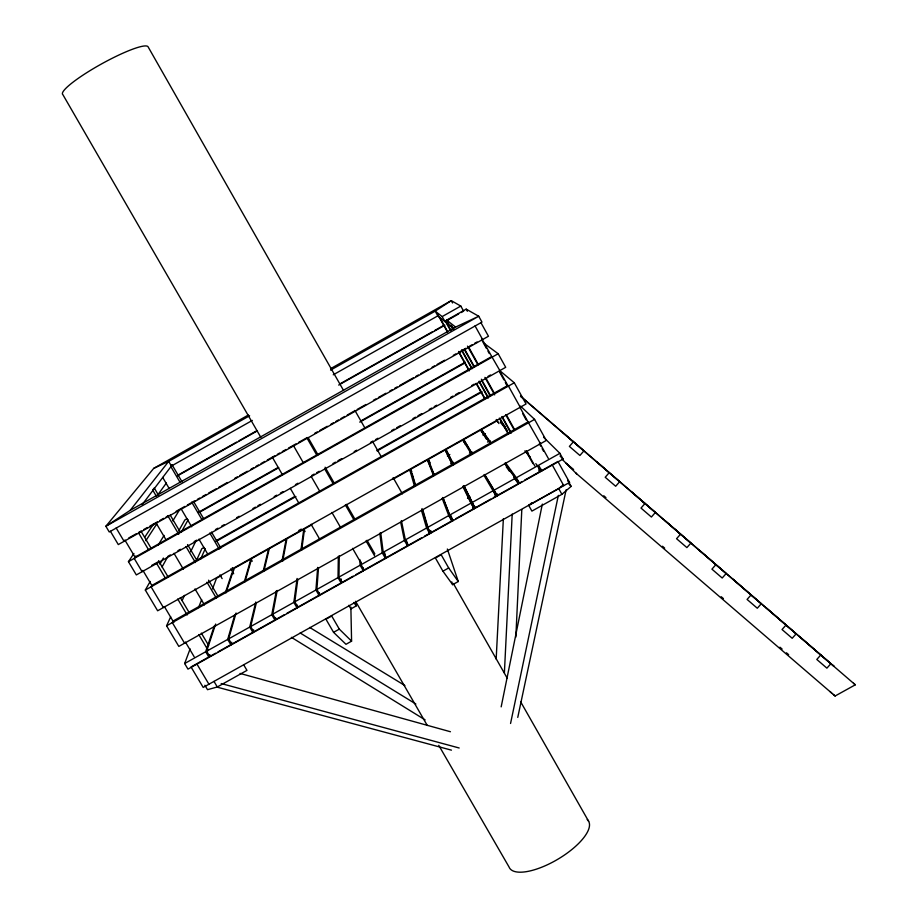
<?xml version="1.0" encoding="UTF-8"?>
<svg xmlns="http://www.w3.org/2000/svg" width="918" height="918" viewBox="0 0 918 918"><rect width="100%" height="100%" fill="white"/><g stroke="black" fill="none" stroke-linecap="round" stroke-linejoin="round"><path stroke-width="1.38" d="M318.466 568.311L316.882 589.448L320.164 595.094L341.289 583.263L341.312 579.029M363.218 568.047L363.39 570.893L342.253 582.723L338.983 577.078L339.247 555.826M341.289 583.263L338.019 577.617L338.34 556.331M515.847 637.103L521.803 509.639M504.384 672.974L512.198 514.046M496.168 659.078L503.362 518.739M297.799 579.384L294.804 601.818L298.086 607.464L319.2 595.633L319.384 592.821M319.2 595.633L315.918 589.987L317.674 567.404M277.202 590.446L272.738 614.176L276.031 619.811L297.134 608.003L297.478 605.203M301.724 549.928L304.535 528.883L311.764 524.832M297.134 608.003L293.84 602.357L297.088 578.478M300.909 550.387L303.766 529.319L286.909 538.786L282.71 561.127M256.329 602.896L250.683 626.535L253.988 632.158L275.079 620.35L275.572 617.562M275.079 620.35L271.774 614.716L276.295 590.951M282.147 560.187L286.141 539.21L269.284 548.677L263.971 570.916M501.171 706.871L542.331 504.108M510.557 723.487L558.351 495.353M517.763 717.394L566.119 489.81M236.064 613.006L228.651 638.871L231.967 644.493L253.035 632.697L253.666 629.92M253.035 632.697L249.73 627.074L255.766 602.013M263.156 571.375L268.515 549.102L251.681 558.557L245.049 581.702M215.638 624.068L206.642 651.206L209.958 656.818L231.015 645.021L231.772 642.267M206.642 651.206L227.698 639.41L234.778 614.876M244.222 582.161L250.912 558.982L252.232 561.242M190.118 648.888L184.644 663.53L187.972 669.13L209.006 657.345L209.878 654.637M225.977 592.856L234.079 568.437L250.912 558.982M184.644 663.53L205.678 651.746L214.284 625.927M225.61 591.961L231.956 572.935M212.506 588.966L216.487 578.306L221.295 575.609M198.552 607.59L201.662 599.683M182.143 600.556L184.461 595.38M200.629 559.085L205.253 548.723M520.483 406.1L534.586 419.377L546.279 440.468L178.826 646.421L166.583 625.812L170.691 616.816M196.521 560.278L201.811 548.712L204.106 547.426M190.634 551.764L195.58 541.62M162.061 566.957L167.546 557.031M181.259 532.222L188.121 519.806M500.023 370.826L514.287 382.783L526.048 403.989L157.644 610.78L145.319 590.056L150.185 581.438M159.904 564.214L163.37 558.064M178.643 530.994L184.885 519.921L187.192 518.624M142.898 570.388L142.106 571.696L134.223 558.419L135.772 556.056M158.206 545.074L164.058 535.401M172.836 520.885L180.157 508.79M145.859 540.668L156.703 524.086M485.611 345.914L484.234 343.447L498.176 353.74L505.703 367.303L136.334 574.932L128.451 561.667L133.925 553.451M144.872 537.007L153.478 524.098M124.94 540.128L124.079 541.322L116.161 527.988M157.242 495.605L166.353 483.04M142.141 504.648L171.391 466.034L252.324 420.421M453.721 328.724L449.659 325.442L446.699 320.13L466.195 309.136L478.726 316.251L481.973 322.115L109.253 531.981L105.857 526.266L130.195 510.351L168.671 461.387L249.627 415.751M248.342 415.028L153.731 468.364L105.857 526.266L478.726 316.251L455.592 327.072L130.195 510.351M609.185 472.724L605.214 477.268L615.68 486.265L619.639 481.732L597.079 462.098M715.879 564.673L711.932 569.149L722.202 578.007L726.161 573.532L699.057 549.985M751.039 594.967L747.08 599.431L757.304 608.232L761.251 603.769L732.679 578.96M785.992 625.089L782.044 629.53L792.2 638.274L796.147 633.845L766.105 607.762M820.738 655.039L816.802 659.457L826.9 668.155L830.836 663.737L799.36 636.426M531.981 502.651L528.722 505.416L531.901 511.108L561.896 494.332L571.122 486.391L567.978 480.722M528.722 505.416L558.729 488.628L562.837 485.117M330.503 368.715L451.243 300.645L460.802 306.073L463.624 311.156L461.134 312.556M330.572 370.115L435.201 311.145L451.243 300.645L452.551 302.986M333.245 374.808L437.829 315.861L444.989 321.656L458.656 313.956M437.829 315.861L435.201 311.145L442.155 316.572L460.802 306.073M448.087 319.751L445.723 321.082L451.3 331.088M177.977 475.134L236.534 442.155M239.024 440.743L256.466 430.921M339.924 383.896L432.103 331.96M434.593 330.56L443.314 325.649M177.461 475.88L257.43 430.829M338.662 385.067L444.886 325.224M128.681 538.028L136.174 533.806M138.675 532.406L141.177 530.994M143.667 529.594L147.419 527.483M149.909 526.083L157.403 521.86M159.904 520.46L163.645 518.349M166.147 516.937L168.648 515.537M176.13 511.315L178.631 509.915M181.133 508.503L184.874 506.403M187.375 504.992L194.868 500.78M197.359 499.369L199.86 497.969M202.362 496.558L206.102 494.458M208.604 493.046L216.097 488.835M218.587 487.424L227.331 482.501M234.824 478.289L237.326 476.878M239.816 475.478L247.309 471.267M251.062 469.155L253.552 467.744M256.053 466.344L258.555 464.933M261.045 463.533L264.797 461.421M267.287 460.021L274.78 455.798M277.282 454.399L279.772 452.987M282.274 451.587L286.026 449.476M288.516 448.064L296.009 443.853M298.511 442.453L307.255 437.53M314.736 433.307L317.238 431.908M319.739 430.496L327.233 426.285M330.973 424.173L333.475 422.773M335.965 421.362L338.467 419.962M340.968 418.551L344.709 416.451M347.211 415.039L354.704 410.828M357.194 409.417L365.938 404.494M373.431 400.282L375.932 398.871M378.423 397.471L385.916 393.248M389.668 391.148L392.158 389.737M394.66 388.337L397.15 386.926M399.651 385.526L413.387 377.791M415.888 376.391L418.379 374.98M420.88 373.58L428.373 369.357M432.114 367.246L434.616 365.846M437.117 364.435L444.61 360.223M453.343 355.3L455.844 353.9M458.346 352.489L465.839 348.278M469.58 346.166L472.081 344.766M474.572 343.355L477.073 341.955M198.231 512.416L278.097 467.48M360.453 421.155L465.265 362.185M198.976 512.6L278.751 467.721M359.764 422.142L464.451 363.253M135.049 557.169L491.738 356.551L499.862 370.585M128.451 561.667L498.176 353.74M151.642 565.465L159.147 561.242M167.902 556.319L170.404 554.92M177.908 550.697L180.41 549.297M194.157 541.563L196.659 540.163M215.42 529.617L217.91 528.206M221.663 526.106L224.164 524.694M236.672 517.672L239.173 516.26M252.92 508.526L255.422 507.126M257.924 505.715L260.425 504.315M274.184 496.581L276.685 495.181M280.438 493.069L282.939 491.658M295.435 484.635L297.937 483.224M311.695 475.501L314.197 474.09M316.699 472.69L319.189 471.278M332.947 463.544L335.449 462.144M337.95 460.733L341.703 458.633M354.199 451.599L356.7 450.199M370.459 442.465L372.96 441.053M375.462 439.653L377.964 438.242M391.711 430.519L394.212 429.108M396.714 427.708L400.466 425.596M412.974 418.562L415.475 417.162M417.977 415.751L421.718 413.651M429.222 409.428L431.724 408.028M434.225 406.617L436.727 405.217M450.486 397.483L452.976 396.071M455.477 394.671L459.229 392.56M471.737 385.537L474.239 384.126M487.986 376.391L490.487 374.992M216.373 540.53L294.827 496.443M377.011 450.256L481.617 391.481M215.971 541.482L295.917 496.558M377.114 450.933L482.053 391.963M507.803 385.48L151.837 585.454L151.08 586.82L163.393 607.555M145.319 590.056L514.287 382.783M298.786 530.501L301.288 529.101M392.847 479.322L409.772 469.821L412.354 474.388L415.521 485.163M415.28 485.599L410.541 469.385L427.467 459.884L434.134 475.019M434.375 475.34L428.236 459.448L445.184 449.946L452.666 464.623M453.366 464.68L445.953 449.51L462.901 439.997L471.554 454.479M472.024 453.767L463.682 439.561L480.642 430.037L490.568 443.819M490.591 443.348L481.411 429.601L497.177 420.754M482.925 435.063L485.427 433.663M447.353 455.902L449.843 454.502M487.515 442.04L490.005 440.64M450.727 463.613L453.217 462.213M469.419 453.125L471.909 451.725M166.583 625.812L534.586 419.377M467.503 498.325L469.993 496.925M228.651 638.871L249.73 627.074M250.683 626.535L271.774 614.716M272.738 614.176L293.84 602.357M294.804 601.818L315.918 589.987M316.882 589.448L338.019 577.617M338.983 577.078L360.131 565.224L359.833 559.521M384.768 552.911L385.514 558.5L364.354 570.353L361.095 564.685L382.255 552.831L379.811 533.186M406.49 540.61L407.649 546.107L386.478 557.96L383.219 552.292L404.402 540.427L400.764 522.503M423.06 510.775L429.796 533.691L408.613 545.567L405.366 539.887L426.572 528.011L421.488 510.419M442.797 497.487L451.966 521.275L430.76 533.151L427.536 527.471L448.741 515.583L442.166 498.348M463.108 486.104L474.158 508.859L452.93 520.736L449.717 515.044L470.945 503.156L462.97 486.678M471.909 502.616L493.15 490.705L496.363 496.42L475.122 508.308L463.877 486.173M484.693 474.503L494.113 490.166L515.377 478.255L518.578 483.981L497.326 495.881L485.037 475.421M505.531 462.821L516.352 477.716L537.627 465.793L540.805 471.519L519.542 483.43L505.485 463.969M559.888 453.331L538.591 465.254L541.781 470.98L563.067 459.057L559.888 453.331L543.605 437.243M428.74 532.497L431.242 531.097M472.518 507.975L475.019 506.575M495.031 495.364L497.533 493.964M538.809 470.842L541.31 469.442M215.535 653.249L191.036 666.961L203.199 687.433L569.562 482.42L557.937 461.479L524.614 480.148M218.036 651.849L284.362 614.704M286.864 613.304L353.178 576.16M355.679 574.748L422.005 537.615M424.506 536.204L453.285 520.093M455.787 518.693L490.832 499.071M493.333 497.659L522.112 481.548M355.92 601.956L356.069 606.018L350.906 608.898L348.829 605.306M204.886 685.264L207.514 689.682L217.302 686.974L246.965 670.381L243.672 664.793M333.567 632.341L339.316 629.128L351.583 641.166L345.983 644.298L333.567 632.341L325.959 619.225L331.708 616.012L339.316 629.128M442.924 571.18L448.684 567.955L458.277 581.519L452.643 584.663L442.924 571.18L435.407 557.983L441.179 554.747L448.684 567.955M562.023 459.138L576.676 473.917L575.838 473.08L835.093 696.005L855.301 684.817L853.51 683.256M153.731 468.364L168.671 461.387L171.391 466.034M216.786 687.043L451.449 750.155M221.204 683.543L459.184 747.998M240.08 673.422L450.44 731.738M309.699 627.453L404.907 685.562M300.186 632.984L415.865 704.026M291.408 637.344L425.114 719.884M482.065 339.144L482.616 339.534L475.054 325.901M446.699 320.13L455.592 327.072M573.624 469.741L566.039 463.223L573.325 469.603M603.78 495.766L605.949 497.636M662.498 546.244L664.678 548.115M721.215 596.711L723.395 598.582M779.944 647.19L782.113 649.049M786.462 652.79L788.642 654.66M520.517 396.117L834.072 666.353L832.431 664.919M520.598 396.369L855.301 684.817M675.132 529.365L690.864 543.112L686.894 547.598L676.566 538.705L680.525 534.207L665.252 520.85M641.189 500.115L655.349 512.508L651.39 517.029L640.994 508.067L644.964 503.557L631.263 491.555M572.901 441.26L583.882 450.922L579.912 455.477L569.389 446.412L573.36 441.856L562.86 432.607M506.334 384.172L508.457 386.053L520.231 407.259M830.01 691.518L831.719 693.101M833.383 694.41L835.093 696.005M560.037 456.039L563.067 459.057M539.704 442.912L540.472 443.715L528.034 421.913L172.997 621.096L172.32 622.588L184.564 643.208M567.634 480.355L569.562 482.42M568.403 483.442L571.122 486.391M562.906 484.693L563.767 485.668L552.143 464.726M500.987 421.764L505.577 427.065M526.668 451.461L528.504 453.584M500.207 422.2L507.505 430.714M524.844 450.91L530.329 457.29M535.802 463.67L537.627 465.793M538.051 466.631L541.781 470.98M538.958 469.339L540.805 471.519M481.411 429.601L491.394 443.348M504.625 463.338L515.377 478.255M486.494 439.217L480.642 430.037M506.243 466.757L509.524 471.347M513.644 477.085L517.752 482.834M463.682 439.561L472.38 454.02M483.786 475.008L496.363 496.42M213.986 681.397L217.302 686.974M125.055 540.335L135.244 557.49M143.242 570.973L151.975 585.684M164.345 606.511L173.8 622.45M185.436 642.061L194.168 656.76M196.762 663.76L208.925 684.231M110.378 531.247L118.296 544.581L488.468 336.252L480.906 322.608M141.154 531.43L151.298 548.585M158.562 560.841L167.983 576.768M180.318 597.607L189.016 612.306M201.352 633.145L208.604 645.388M138.492 532.773L148.659 549.939M156.657 563.434L165.366 578.156M177.713 599.006L187.157 614.957M198.781 634.579L208.225 650.529M205.678 651.746L209.006 657.345M158.607 495.376L154.258 487.997L152.698 490.051L156.324 496.19M170.186 515.044L180.318 532.256M187.559 544.558L196.968 560.542M208.547 580.21L217.956 596.195M167.891 515.847L178.746 534.276M185.975 546.566L195.385 562.527M206.963 582.184L216.361 598.157M227.698 639.41L231.015 645.021M155.865 522.617L166.009 539.807M173.984 553.302L183.393 569.263M194.995 588.908L204.404 604.859M180.112 482.409L170.702 466.355L171.987 464.669L182.039 481.835M191.701 502.157L201.834 519.45M209.797 533.037L219.218 549.079M230.797 568.839L233.688 573.784M162.693 477.44L169.21 488.548M181.534 509.524L191.69 526.794M198.942 539.141L207.64 553.944M219.964 574.92L222.133 578.627M193.537 501.446L203.601 518.613M211.507 532.096L220.848 548.023M232.346 567.645L233.78 570.089M260.873 437.381L62.894 94.68A48.895 7.654 -29 0 1 100.211 64.662A48.895 7.654 -29 0 1 148.073 46.795L343.561 390.471M272.348 457.256L282.388 474.64M290.283 488.296L298.889 503.19M311.076 524.304L319.694 539.199M355.553 601.29L427.283 725.461M438.758 745.324L509.054 867.005A45.923 17.109 -30.6 0 0 558.901 858.605A45.923 17.109 -30.6 0 0 587.199 819.556M353.992 602.415L356.069 606.018M303.766 529.319L305.086 531.579M293.439 445.574L303.41 462.913M311.248 476.534L319.808 491.394M331.914 512.451L340.475 527.311M352.592 548.367L361.141 563.227M360.131 565.224L363.39 570.893M382.255 552.831L385.514 558.5M308.046 437.496L317.995 454.835M325.11 467.216L334.347 483.304M346.419 504.361L354.956 519.221M367.028 540.266L374.842 553.887M306.945 437.966L316.905 455.317M324.731 468.949L333.268 483.832M345.363 504.9L353.9 519.772M365.995 540.851L374.533 555.723M404.402 540.427L407.649 546.107M426.572 528.011L429.796 533.691M354.887 410.392L364.813 427.822M372.605 441.524L381.096 456.464M393.145 477.624L402.348 493.815M453.343 583.469L507.172 678.104M520.632 701.765L588.633 821.3M410.541 469.385L411.826 471.668M428.236 459.448L430.175 462.879M448.741 515.583L451.966 521.275M445.953 449.51L452.861 462.913M470.945 503.156L474.158 508.859M494.113 490.166L497.326 495.881M462.901 439.997L465.472 444.576M461.754 349.85L472.219 368.611M479.185 381.119L488.25 397.379M500.103 418.642L508.469 433.652M444.897 320.428L450.486 330.446M461.651 350.481L471.427 368.015M479.104 381.785L488.181 398.068M499.346 418.103L508.423 434.386M442.155 316.572L444.989 321.656M439.263 316.63L447.582 331.547M458.679 351.445L469.087 370.092M476.717 383.77L485.037 398.687M496.833 419.824L498.91 423.554M437.863 314.817L447.594 332.259M458.713 352.202L469.144 370.895M476.098 383.357L484.44 398.309M496.259 419.503L497.648 421.993M516.352 477.716L519.542 483.43M466.195 309.136L467.377 311.271M482.179 339.339L491.922 356.884M499.576 370.665L507.929 385.709M519.76 407.007L528.114 422.039M539.945 443.348L548.287 458.38M482.352 341.037L486.529 348.553M487.917 351.055L489.305 353.556M499.736 372.329L503.902 379.834M505.302 382.347L506.69 384.849M522.675 413.628L526.152 419.893M539.359 443.669L540.748 446.171M542.148 448.673L543.536 451.186M558.729 488.628L561.896 494.332M468.593 346.993L478.347 364.526M486.012 378.296L494.377 393.317M506.231 414.603L514.596 429.624M526.45 450.91L534.815 465.931M467.503 346.109L477.945 364.871M484.911 377.378L494.664 394.889M505.807 414.89L514.16 429.899M526.003 451.163L532.956 463.67M451.587 325.775L453.664 329.505M464.749 349.391L474.445 366.787M481.365 379.214L490.373 395.371M502.146 416.497L511.142 432.642M450.681 325.041L452.758 328.77M464.531 349.907L474.227 367.303M481.847 380.97L490.155 395.887M501.928 417.024L510.936 433.181M463.992 485.611L475.122 508.308M445.184 449.946L452.54 465.139M450.876 515.457L452.93 520.736M443.061 497.831L449.717 515.044M427.467 459.884L433.548 475.799M447.341 549.021L458.277 581.519M451.782 581.932L452.643 584.663M429.957 530.466L430.76 533.151M421.993 508.561L427.536 527.471M409.772 469.821L414.454 486.058M401.384 520.609L405.366 539.887M380.718 532.669L383.219 552.292M360.935 561.839L361.095 564.685M350.871 607.096L351.583 641.166"/></g></svg>
